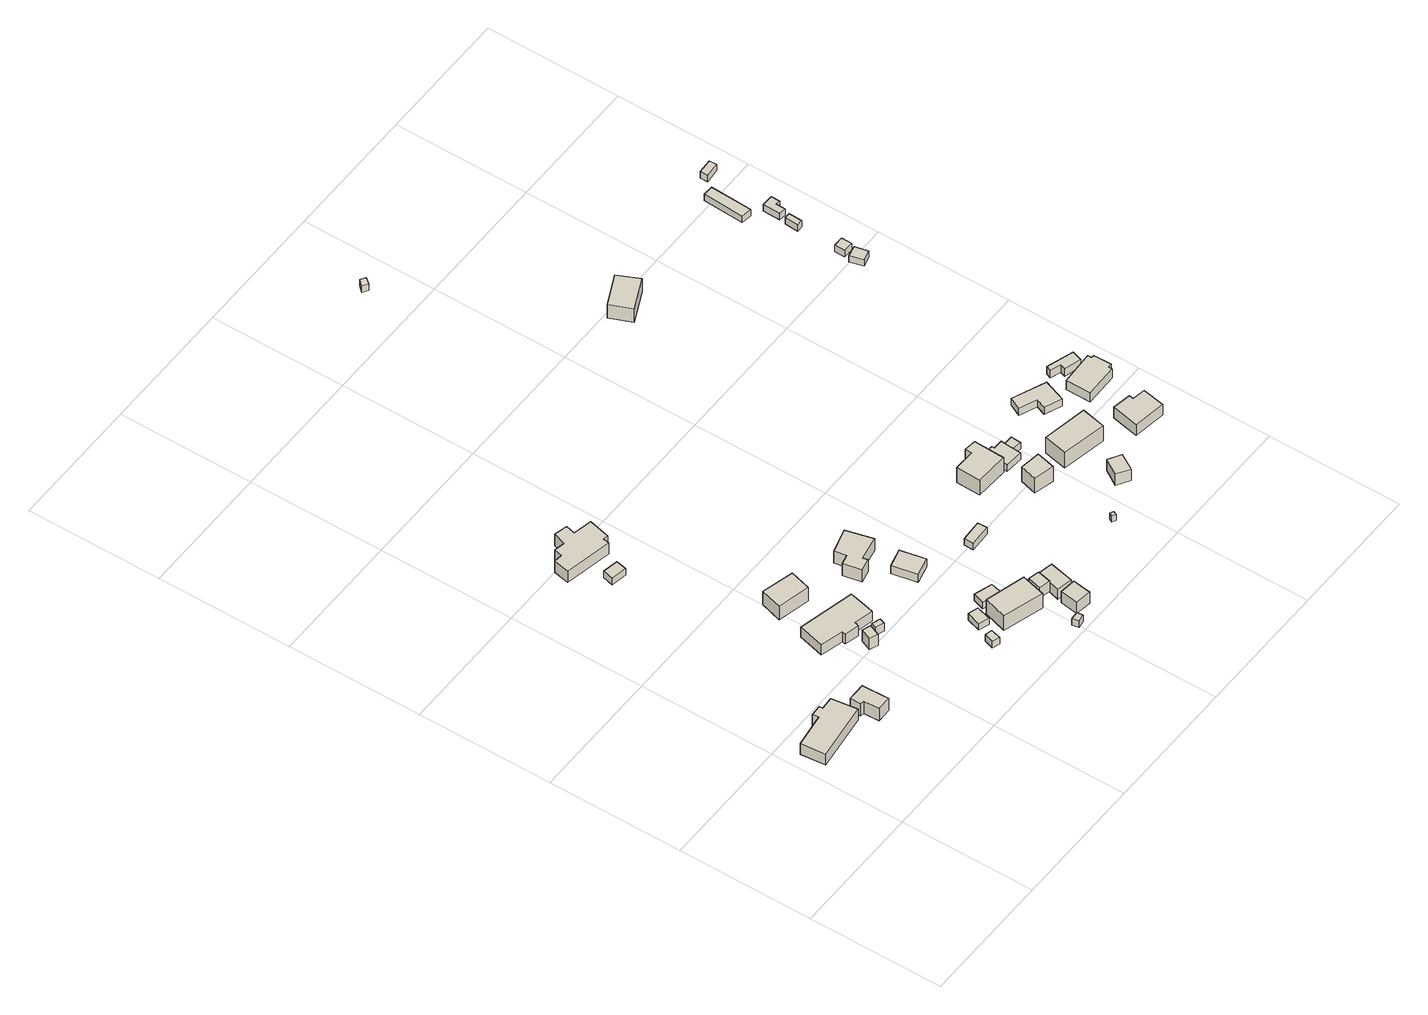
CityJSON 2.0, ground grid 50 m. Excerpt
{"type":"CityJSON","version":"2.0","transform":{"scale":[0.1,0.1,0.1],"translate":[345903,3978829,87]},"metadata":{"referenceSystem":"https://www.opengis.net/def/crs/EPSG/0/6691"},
"CityObjects":{
"building1":{"type":"Building","attributes":{"measuredHeight":6.7},"geometry":[{"type":"Solid","lod":"1","boundaries":[[[[0,1,2,3,4,5,6,7]],[[6,8,9,7]],[[5,10,8,6]],[[4,11,10,5]],[[3,12,11,4]],[[2,13,12,3]],[[1,14,13,2]],[[0,15,14,1]],[[7,9,15,0]],[[8,10,11,12,13,14,15,9]]]]}]},
"building2":{"type":"Building","attributes":{"measuredHeight":5.6},"geometry":[{"type":"Solid","lod":"1","boundaries":[[[[16,17,18,19,20,21]],[[20,22,23,21]],[[19,24,22,20]],[[18,25,24,19]],[[17,26,25,18]],[[16,27,26,17]],[[21,23,27,16]],[[22,24,25,26,27,23]]]]}]},
"building3":{"type":"Building","attributes":{"measuredHeight":3},"geometry":[{"type":"Solid","lod":"1","boundaries":[[[[28,29,30,31]],[[30,32,33,31]],[[29,34,32,30]],[[28,35,34,29]],[[31,33,35,28]],[[32,34,35,33]]]]}]},
"building4":{"type":"Building","attributes":{"measuredHeight":5.9},"geometry":[{"type":"Solid","lod":"1","boundaries":[[[[36,37,38,39]],[[38,40,41,39]],[[37,42,40,38]],[[36,43,42,37]],[[39,41,43,36]],[[40,42,43,41]]]]}]},
"building5":{"type":"Building","attributes":{"measuredHeight":7.5},"geometry":[{"type":"Solid","lod":"1","boundaries":[[[[44,45,46,47,48,49,50,51,52,53,54,55]],[[54,56,57,55]],[[53,58,56,54]],[[52,59,58,53]],[[51,60,59,52]],[[50,61,60,51]],[[49,62,61,50]],[[48,63,62,49]],[[47,64,63,48]],[[46,65,64,47]],[[45,66,65,46]],[[44,67,66,45]],[[55,57,67,44]],[[56,58,59,60,61,62,63,64,65,66,67,57]]]]}]},
"building6":{"type":"Building","attributes":{"measuredHeight":5.5},"geometry":[{"type":"Solid","lod":"1","boundaries":[[[[68,69,70,71,72,73,74,75,76]],[[75,77,78,76]],[[74,79,77,75]],[[73,80,79,74]],[[72,81,80,73]],[[71,82,81,72]],[[70,83,82,71]],[[69,84,83,70]],[[68,85,84,69]],[[76,78,85,68]],[[77,79,80,81,82,83,84,85,78]]]]}]},
"building7":{"type":"Building","attributes":{"measuredHeight":3.8},"geometry":[{"type":"Solid","lod":"1","boundaries":[[[[86,87,88,89]],[[88,90,91,89]],[[87,92,90,88]],[[86,93,92,87]],[[89,91,93,86]],[[90,92,93,91]]]]}]},
"building8":{"type":"Building","attributes":{"measuredHeight":8.6},"geometry":[{"type":"Solid","lod":"1","boundaries":[[[[94,95,96,97]],[[96,98,99,97]],[[95,100,98,96]],[[94,101,100,95]],[[97,99,101,94]],[[98,100,101,99]]]]}]},
"building9":{"type":"Building","attributes":{"measuredHeight":3},"geometry":[{"type":"Solid","lod":"1","boundaries":[[[[102,103,104,105]],[[104,106,107,105]],[[103,108,106,104]],[[102,109,108,103]],[[105,107,109,102]],[[106,108,109,107]]]]}]},
"building10":{"type":"Building","attributes":{"measuredHeight":3},"geometry":[{"type":"Solid","lod":"1","boundaries":[[[[110,111,112,113]],[[112,114,115,113]],[[111,116,114,112]],[[110,117,116,111]],[[113,115,117,110]],[[114,116,117,115]]]]}]},
"building11":{"type":"Building","attributes":{"measuredHeight":8.5},"geometry":[{"type":"Solid","lod":"1","boundaries":[[[[118,119,120,121]],[[120,122,123,121]],[[119,124,122,120]],[[118,125,124,119]],[[121,123,125,118]],[[122,124,125,123]]]]}]},
"building12":{"type":"Building","attributes":{"measuredHeight":3},"geometry":[{"type":"Solid","lod":"1","boundaries":[[[[126,127,128,129]],[[128,130,131,129]],[[127,132,130,128]],[[126,133,132,127]],[[129,131,133,126]],[[130,132,133,131]]]]}]},
"building13":{"type":"Building","attributes":{"measuredHeight":8.1},"geometry":[{"type":"Solid","lod":"1","boundaries":[[[[134,135,136,137,138,139,140,141]],[[140,142,143,141]],[[139,144,142,140]],[[138,145,144,139]],[[137,146,145,138]],[[136,147,146,137]],[[135,148,147,136]],[[134,149,148,135]],[[141,143,149,134]],[[142,144,145,146,147,148,149,143]]]]}]},
"building14":{"type":"Building","attributes":{"measuredHeight":3},"geometry":[{"type":"Solid","lod":"1","boundaries":[[[[150,151,152,153]],[[152,154,155,153]],[[151,156,154,152]],[[150,157,156,151]],[[153,155,157,150]],[[154,156,157,155]]]]}]},
"building15":{"type":"Building","attributes":{"measuredHeight":3.8},"geometry":[{"type":"Solid","lod":"1","boundaries":[[[[158,159,160,161]],[[160,162,163,161]],[[159,164,162,160]],[[158,165,164,159]],[[161,163,165,158]],[[162,164,165,163]]]]}]},
"building16":{"type":"Building","attributes":{"measuredHeight":7.1},"geometry":[{"type":"Solid","lod":"1","boundaries":[[[[166,167,168,169]],[[168,170,171,169]],[[167,172,170,168]],[[166,173,172,167]],[[169,171,173,166]],[[170,172,173,171]]]]}]},
"building17":{"type":"Building","attributes":{"measuredHeight":4.8},"geometry":[{"type":"Solid","lod":"1","boundaries":[[[[174,175,176,177]],[[176,178,179,177]],[[175,180,178,176]],[[174,181,180,175]],[[177,179,181,174]],[[178,180,181,179]]]]}]},
"building18":{"type":"Building","attributes":{"measuredHeight":5},"geometry":[{"type":"Solid","lod":"1","boundaries":[[[[182,183,184,185,186]],[[185,187,188,186]],[[184,189,187,185]],[[183,190,189,184]],[[182,191,190,183]],[[186,188,191,182]],[[187,189,190,191,188]]]]}]},
"building19":{"type":"Building","attributes":{"measuredHeight":3},"geometry":[{"type":"Solid","lod":"1","boundaries":[[[[192,193,194,195]],[[194,196,197,195]],[[193,198,196,194]],[[192,199,198,193]],[[195,197,199,192]],[[196,198,199,197]]]]}]},
"building20":{"type":"Building","attributes":{"measuredHeight":3},"geometry":[{"type":"Solid","lod":"1","boundaries":[[[[200,201,202,203]],[[202,204,205,203]],[[201,206,204,202]],[[200,207,206,201]],[[203,205,207,200]],[[204,206,207,205]]]]}]},
"building21":{"type":"Building","attributes":{"measuredHeight":2.8},"geometry":[{"type":"Solid","lod":"1","boundaries":[[[[208,209,210,211]],[[210,212,213,211]],[[209,214,212,210]],[[208,215,214,209]],[[211,213,215,208]],[[212,214,215,213]]]]}]},
"building22":{"type":"Building","attributes":{"measuredHeight":8.2},"geometry":[{"type":"Solid","lod":"1","boundaries":[[[[216,217,218,219,220,221]],[[220,222,223,221]],[[219,224,222,220]],[[218,225,224,219]],[[217,226,225,218]],[[216,227,226,217]],[[221,223,227,216]],[[222,224,225,226,227,223]]]]}]},
"building23":{"type":"Building","attributes":{"measuredHeight":7.7},"geometry":[{"type":"Solid","lod":"1","boundaries":[[[[228,229,230,231]],[[230,232,233,231]],[[229,234,232,230]],[[228,235,234,229]],[[231,233,235,228]],[[232,234,235,233]]]]}]},
"building24":{"type":"Building","attributes":{"measuredHeight":3},"geometry":[{"type":"Solid","lod":"1","boundaries":[[[[236,237,238,239,240,241,242,243]],[[242,244,245,243]],[[241,246,244,242]],[[240,247,246,241]],[[239,248,247,240]],[[238,249,248,239]],[[237,250,249,238]],[[236,251,250,237]],[[243,245,251,236]],[[244,246,247,248,249,250,251,245]]]]}]},
"building25":{"type":"Building","attributes":{"measuredHeight":3},"geometry":[{"type":"Solid","lod":"1","boundaries":[[[[252,253,254,255]],[[254,256,257,255]],[[253,258,256,254]],[[252,259,258,253]],[[255,257,259,252]],[[256,258,259,257]]]]}]},
"building26":{"type":"Building","attributes":{"measuredHeight":6.2},"geometry":[{"type":"Solid","lod":"1","boundaries":[[[[260,261,262,263]],[[262,264,265,263]],[[261,266,264,262]],[[260,267,266,261]],[[263,265,267,260]],[[264,266,267,265]]]]}]},
"building27":{"type":"Building","attributes":{"measuredHeight":8.5},"geometry":[{"type":"Solid","lod":"1","boundaries":[[[[268,269,270,271]],[[270,272,273,271]],[[269,274,272,270]],[[268,275,274,269]],[[271,273,275,268]],[[272,274,275,273]]]]}]},
"building28":{"type":"Building","attributes":{"measuredHeight":8},"geometry":[{"type":"Solid","lod":"1","boundaries":[[[[276,277,278,279]],[[278,280,281,279]],[[277,282,280,278]],[[276,283,282,277]],[[279,281,283,276]],[[280,282,283,281]]]]}]},
"building29":{"type":"Building","attributes":{"measuredHeight":3.3},"geometry":[{"type":"Solid","lod":"1","boundaries":[[[[284,285,286,287,288,289]],[[288,290,291,289]],[[287,292,290,288]],[[286,293,292,287]],[[285,294,293,286]],[[284,295,294,285]],[[289,291,295,284]],[[290,292,293,294,295,291]]]]}]},
"building30":{"type":"Building","attributes":{"measuredHeight":7},"geometry":[{"type":"Solid","lod":"1","boundaries":[[[[296,297,298,299,300,301]],[[300,302,303,301]],[[299,304,302,300]],[[298,305,304,299]],[[297,306,305,298]],[[296,307,306,297]],[[301,303,307,296]],[[302,304,305,306,307,303]]]]}]},
"building31":{"type":"Building","attributes":{"measuredHeight":5.3},"geometry":[{"type":"Solid","lod":"1","boundaries":[[[[308,309,310,311,312,313,314,315]],[[314,316,317,315]],[[313,318,316,314]],[[312,319,318,313]],[[311,320,319,312]],[[310,321,320,311]],[[309,322,321,310]],[[308,323,322,309]],[[315,317,323,308]],[[316,318,319,320,321,322,323,317]]]]}]},
"building32":{"type":"Building","attributes":{"measuredHeight":3.5},"geometry":[{"type":"Solid","lod":"1","boundaries":[[[[324,325,326,327,328,329]],[[328,330,331,329]],[[327,332,330,328]],[[326,333,332,327]],[[325,334,333,326]],[[324,335,334,325]],[[329,331,335,324]],[[330,332,333,334,335,331]]]]}]},
"building33":{"type":"Building","attributes":{"measuredHeight":3},"geometry":[{"type":"Solid","lod":"1","boundaries":[[[[336,337,338,339]],[[338,340,341,339]],[[337,342,340,338]],[[336,343,342,337]],[[339,341,343,336]],[[340,342,343,341]]]]}]},
"building34":{"type":"Building","attributes":{"measuredHeight":3},"geometry":[{"type":"Solid","lod":"1","boundaries":[[[[344,345,346,347]],[[346,348,349,347]],[[345,350,348,346]],[[344,351,350,345]],[[347,349,351,344]],[[348,350,351,349]]]]}]},
"building35":{"type":"Building","attributes":{"measuredHeight":3},"geometry":[{"type":"Solid","lod":"1","boundaries":[[[[352,353,354,355]],[[354,356,357,355]],[[353,358,356,354]],[[352,359,358,353]],[[355,357,359,352]],[[356,358,359,357]]]]}]},
"building36":{"type":"Building","attributes":{"measuredHeight":3},"geometry":[{"type":"Solid","lod":"1","boundaries":[[[[360,361,362,363]],[[362,364,365,363]],[[361,366,364,362]],[[360,367,366,361]],[[363,365,367,360]],[[364,366,367,365]]]]}]},
"building37":{"type":"Building","attributes":{"measuredHeight":3},"geometry":[{"type":"Solid","lod":"1","boundaries":[[[[368,369,370,371,372,373]],[[372,374,375,373]],[[371,376,374,372]],[[370,377,376,371]],[[369,378,377,370]],[[368,379,378,369]],[[373,375,379,368]],[[374,376,377,378,379,375]]]]}]},
"building38":{"type":"Building","attributes":{"measuredHeight":3},"geometry":[{"type":"Solid","lod":"1","boundaries":[[[[380,381,382,383]],[[382,384,385,383]],[[381,386,384,382]],[[380,387,386,381]],[[383,385,387,380]],[[384,386,387,385]]]]}]}
},
"vertices":[
[132,412,67],[129,435,67],[170,437,67],[171,424,67],[218,427,67],[231,331,67],[16,303,67],[7,395,67],[16,303,117],[7,395,117],[231,331,117],[218,427,117],[171,424,117],[170,437,117],[129,435,117],[132,412,117],
[320,378,59],[324,279,59],[271,279,59],[269,336,59],[254,337,59],[254,378,59],[254,337,116],[254,378,116],[269,336,116],[271,279,116],[324,279,116],[320,378,116],
[309,1312,82],[301,1272,82],[242,1283,82],[252,1323,82],[242,1283,112],[252,1323,112],[301,1272,112],[309,1312,112],
[552,481,29],[522,493,29],[539,533,29],[569,521,29],[539,533,81],[569,521,81],[522,493,81],[552,481,81],
[382,1464,84],[363,1385,84],[345,1388,84],[341,1366,84],[168,1402,84],[181,1460,84],[211,1456,84],[219,1487,84],[257,1479,84],[273,1526,84],[322,1514,84],[313,1479,84],[322,1514,137],[313,1479,137],[273,1526,137],[257,1479,137],[219,1487,137],[211,1456,137],[181,1460,137],[168,1402,137],[341,1366,137],[345,1388,137],[363,1385,137],[382,1464,137],
[640,645,40],[630,601,40],[618,550,40],[548,566,40],[542,549,40],[489,563,40],[492,576,40],[409,598,40],[434,694,40],[409,598,86],[434,694,86],[492,576,86],[489,563,86],[542,549,86],[548,566,86],[618,550,86],[630,601,86],[640,645,86],
[616,518,34],[609,498,34],[577,510,34],[585,529,34],[577,510,72],[585,529,72],[609,498,72],[616,518,72],
[586,834,51],[565,757,51],[446,786,51],[469,865,51],[446,786,113],[469,865,113],[565,757,113],[586,834,113],
[785,209,33],[775,171,33],[747,179,33],[759,215,33],[747,179,63],[759,215,63],[775,171,63],[785,209,63],
[840,301,30],[825,247,30],[787,259,30],[803,312,30],[787,259,60],[803,312,60],[825,247,60],[840,301,60],
[1006,241,25],[983,153,25],[835,197,25],[860,282,25],[835,197,92],[860,282,92],[983,153,92],[1006,241,92],
[1001,34,32],[1004,11,32],[976,7,32],[971,32,32],[976,7,62],[971,32,62],[1004,11,62],[1001,34,62],
[834,810,49],[860,711,49],[771,693,49],[776,676,49],[729,666,49],[715,733,49],[751,741,49],[743,785,49],[751,741,105],[743,785,105],[715,733,105],[729,666,105],[776,676,105],[771,693,105],[860,711,105],[834,810,105],
[957,329,17],[946,286,17],[877,308,17],[891,350,17],[877,308,47],[891,350,47],[946,286,47],[957,329,47],
[885,635,39],[905,543,39],[836,527,39],[817,618,39],[836,527,77],[817,618,77],[905,543,77],[885,635,77],
[1090,108,30],[1080,41,30],[1021,49,30],[1031,115,30],[1021,49,82],[1031,115,82],[1080,41,82],[1090,108,82],
[1066,227,23],[1054,176,23],[1013,185,23],[1025,236,23],[1013,185,71],[1025,236,71],[1054,176,71],[1066,227,71],
[1102,126,20],[1044,137,20],[1054,176,20],[1066,227,20],[1121,216,20],[1066,227,65],[1121,216,65],[1054,176,65],[1044,137,65],[1102,126,65],
[1136,510,27],[1137,474,27],[1057,471,27],[1058,506,27],[1057,471,57],[1058,506,57],[1137,474,57],[1136,510,57],
[708,2555,260],[690,2533,260],[671,2546,260],[690,2568,260],[671,2546,290],[690,2568,290],[690,2533,290],[708,2555,290],
[1439,201,6],[1433,187,6],[1419,194,6],[1426,208,6],[1419,194,34],[1426,208,34],[1433,187,34],[1439,201,34],
[1338,676,28],[1339,701,28],[1383,696,28],[1379,582,28],[1257,588,28],[1260,678,28],[1257,588,97],[1260,678,97],[1379,582,97],[1383,696,97],[1339,701,97],[1338,676,97],
[1462,507,19],[1445,438,19],[1371,456,19],[1388,518,19],[1371,456,87],[1388,518,87],[1445,438,87],[1462,507,87],
[1465,652,22],[1464,638,22],[1462,603,22],[1460,572,22],[1393,578,22],[1402,665,22],[1431,663,22],[1430,653,22],[1431,663,52],[1430,653,52],[1402,665,52],[1393,578,52],[1460,572,52],[1462,603,52],[1464,638,52],[1465,652,52],
[1499,636,21],[1496,599,21],[1462,603,21],[1464,638,21],[1462,603,51],[1464,638,51],[1496,599,51],[1499,636,51],
[1628,302,13],[1593,242,13],[1547,271,13],[1583,329,13],[1547,271,66],[1583,329,66],[1593,242,66],[1628,302,66],
[1697,499,13],[1679,410,13],[1516,444,13],[1534,530,13],[1516,444,85],[1534,530,85],[1679,410,85],[1697,499,85],
[1279,2004,76],[1316,1925,76],[1196,1871,76],[1163,1951,76],[1196,1871,138],[1163,1951,138],[1316,1925,138],[1279,2004,138],
[1757,683,13],[1727,601,13],[1665,628,13],[1679,663,13],[1616,690,13],[1637,735,13],[1616,690,45],[1637,735,45],[1679,663,45],[1665,628,45],[1727,601,45],[1757,683,45],
[1848,429,11],[1845,413,11],[1893,405,11],[1878,323,11],[1759,341,11],[1780,441,11],[1759,341,61],[1780,441,61],[1878,323,61],[1893,405,61],[1845,413,61],[1848,429,61],
[1921,641,6],[1921,626,6],[1932,625,6],[1933,559,6],[1919,559,6],[1919,545,6],[1796,543,6],[1795,635,6],[1796,543,49],[1795,635,49],[1919,545,49],[1919,559,49],[1933,559,49],[1932,625,49],[1921,626,49],[1921,641,49],
[1912,690,7],[1900,653,7],[1838,671,7],[1845,691,7],[1806,704,7],[1814,722,7],[1806,704,42],[1814,722,42],[1845,691,42],[1838,671,42],[1900,653,42],[1912,690,42],
[1862,1496,38],[1873,1447,38],[1834,1438,38],[1821,1487,38],[1834,1438,68],[1821,1487,68],[1873,1447,68],[1862,1496,68],
[1869,1549,38],[1869,1509,38],[1830,1510,38],[1831,1549,38],[1830,1510,68],[1831,1549,68],[1869,1509,68],[1869,1549,68],
[1857,1742,40],[1855,1692,40],[1833,1692,40],[1837,1742,40],[1833,1692,70],[1837,1742,70],[1855,1692,70],[1857,1742,70],
[1805,2003,44],[1799,1848,44],[1760,1853,44],[1768,2004,44],[1760,1853,74],[1768,2004,74],[1799,1848,74],[1805,2003,74],
[1883,1829,41],[1882,1796,41],[1866,1797,41],[1865,1763,41],[1840,1765,41],[1841,1829,41],[1840,1765,71],[1841,1829,71],[1865,1763,71],[1866,1797,71],[1882,1796,71],[1883,1829,71],
[1891,2072,46],[1893,2044,46],[1838,2040,46],[1837,2069,46],[1838,2040,76],[1837,2069,76],[1893,2044,76],[1891,2072,76]
]}
